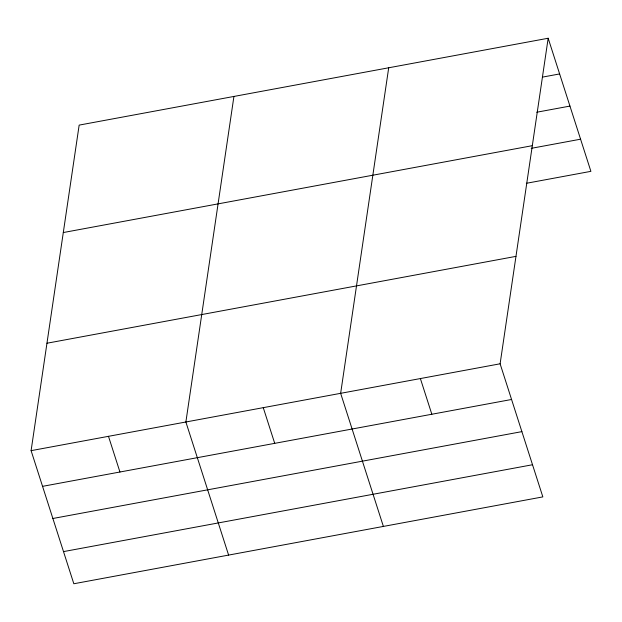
<?xml version="1.0" encoding="UTF-8"?>
<svg xmlns="http://www.w3.org/2000/svg" width="622" height="622" viewBox="0 0 622 622"><rect width="100%" height="100%" fill="white"/><g stroke="black" fill="none" stroke-linecap="round" stroke-linejoin="round"><path stroke-width="0.93" d="M548.169 38.245L500.111 363.792L542.843 496.892L73.831 583.755L31.1 450.655L79.157 125.108L548.169 38.245L590.9 171.345L526.352 183.296M233.926 96.449L185.877 421.988L228.608 555.088M388.703 67.782L340.646 393.329L383.385 526.422M542.539 77.097L559.629 73.932M536.724 112.232L569.946 106.082M63.296 232.542L532.308 145.68M531.219 148.339L580.583 139.196M46.961 343.227L515.972 256.365M31.1 450.655L500.111 363.792M42.56 486.342L511.572 399.479M52.878 518.491L521.889 431.629M63.514 551.605L532.525 464.743M420.379 378.557L431.839 414.244M263.262 407.659L274.722 443.346M108.485 436.325L119.945 472.012"/></g></svg>
